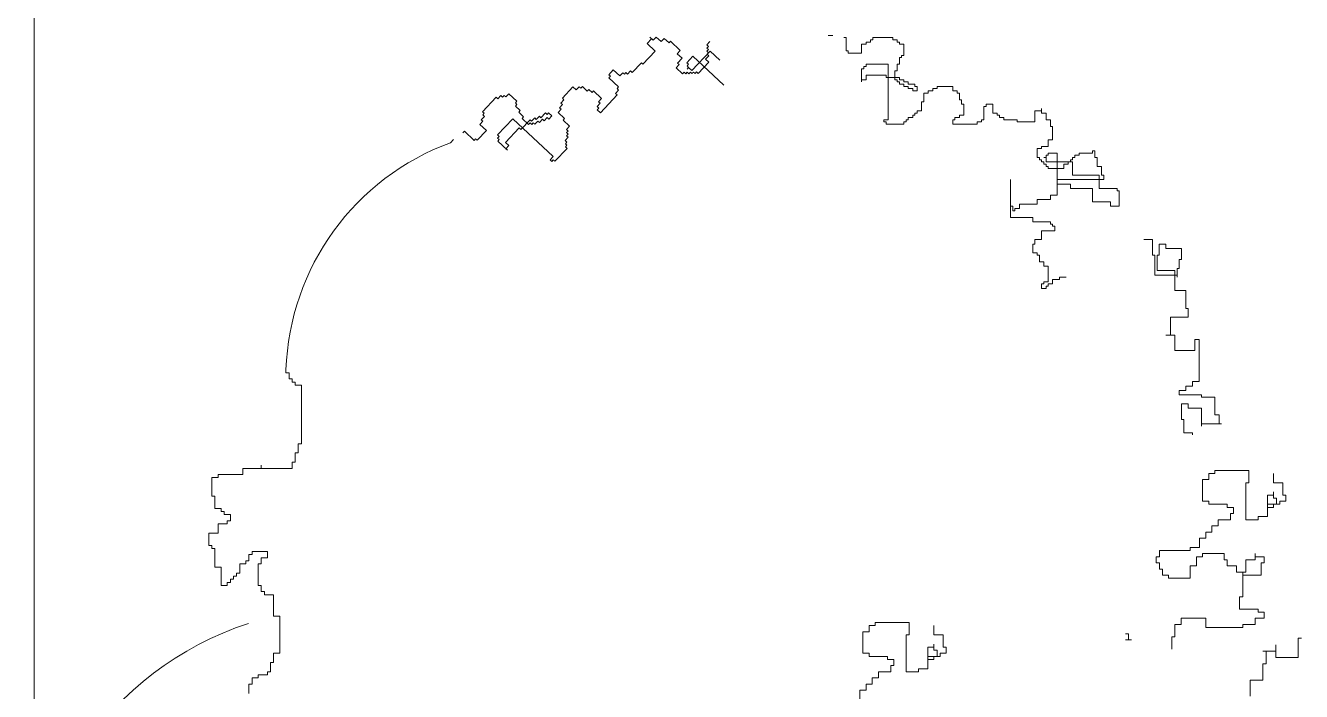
# Model space of a CAD drawing. Header units: millimetres. Extents: x -213 to 151, y -74 to 135.
# Drawn here: x 75.6189 to 75.9752, y -39.5637 to -39.3777 of the extents above; entities that cross this region are included whole.
import ezdxf

# ---------------------------------------------------------------- set-up
doc = ezdxf.new("R2010")
doc.units = ezdxf.units.MM
doc.header["$LTSCALE"] = 15
doc.layers.add('JJ2', color=3, linetype='Continuous')

# ---------------------------------------------------------------- blocks, each defined once
blk = doc.blocks.new('sf')
at = {"color": 84, "lineweight": 5}
for p, q in [((17824.47, 472003.24), (17826.9, 472005.83)), ((17826.9, 472005.83), (17826.04, 472006.64)), ((17826.04, 472006.64), (17827.76, 472005.02)), ((17827.76, 472005.02), (17829.38, 472006.74)), ((17829.38, 472006.74), (17831.97, 472004.32)), ((17831.97, 472004.32), (17833.59, 472006.04)), ((17833.59, 472006.04), (17836.18, 472003.61)), ((17836.18, 472003.61), (17836.99, 472004.48)), ((17836.99, 472004.48), (17842.17, 471999.62)), ((17856.31, 472002.59), (17857.93, 472004.32)), ((17921.06, 472007.66), (17923.43, 472007.66)), ((17929.35, 472006.47), (17930.54, 472006.47)), ((17930.54, 472006.47), (17930.54, 471999.37)), ((17941.19, 472002.92), (17941.19, 472004.11)), ((17941.19, 472004.11), (17943.56, 472004.11)), ((17943.56, 472004.11), (17943.56, 472005.29)), ((17943.56, 472005.29), (17944.74, 472005.29)), ((17944.74, 472005.29), (17944.74, 472006.47)), ((17944.74, 472006.47), (17955.4, 472006.47)), ((17955.4, 472006.47), (17955.4, 472005.29)), ((17955.4, 472005.29), (17957.77, 472005.29)), ((17957.77, 472005.29), (17957.77, 472004.11)), ((17957.77, 472004.11), (17958.95, 472004.11)), ((17958.95, 472004.11), (17958.95, 472002.92)), ((17822.3, 471992.28), (17828.78, 471999.19)), ((17828.78, 471999.19), (17824.47, 472003.24)), ((17842.17, 471999.62), (17840.55, 471997.89)), ((17840.55, 471997.89), (17843.13, 471995.46)), ((17858.09, 471999.3), (17848.36, 471988.93)), ((17855.71, 471995.03), (17857.33, 471996.76)), ((17857.17, 472001.78), (17856.31, 472002.59)), ((17856.36, 472000.92), (17857.17, 472001.78)), ((17857.22, 472000.11), (17856.36, 472000.92)), ((17856.41, 471999.24), (17857.22, 472000.11)), ((17857.28, 471998.43), (17856.41, 471999.24)), ((17856.47, 471997.57), (17857.28, 471998.43)), ((17857.33, 471996.76), (17856.47, 471997.57)), ((17863.26, 471994.44), (17858.09, 471999.3)), ((17930.54, 471999.37), (17931.72, 471999.37)), ((17931.72, 471999.37), (17931.72, 471998.19)), ((17931.72, 471998.19), (17938.82, 471998.19)), ((17938.82, 471998.19), (17938.82, 472002.92)), ((17938.82, 472002.92), (17941.19, 472002.92)), ((17958.95, 472002.92), (17961.32, 472002.92)), ((17961.32, 471997.01), (17960.14, 471997.01)), ((17960.14, 471997.01), (17960.14, 471995.82)), ((17961.32, 472002.92), (17961.32, 471997.01)), ((17816.58, 471987.91), (17821.44, 471993.09)), ((17821.44, 471993.09), (17822.3, 471992.28)), ((17841.57, 471992.07), (17839.95, 471990.34)), ((17839.95, 471990.34), (17843.4, 471987.1)), ((17843.13, 471995.46), (17840.7, 471992.87)), ((17840.7, 471992.87), (17841.57, 471992.07)), ((17845.72, 471993.04), (17848.96, 471996.49)), ((17846.59, 471992.23), (17845.72, 471993.04)), ((17845.77, 471991.36), (17846.59, 471992.23)), ((17846.64, 471990.55), (17845.77, 471991.36)), ((17846.64, 471990.55), (17845.83, 471989.69)), ((17845.83, 471989.69), (17846.64, 471990.55)), ((17848.36, 471988.93), (17846.64, 471990.55)), ((17848.96, 471996.49), (17865.36, 471981.11)), ((17851.76, 471987.37), (17857.43, 471993.41)), ((17857.43, 471993.41), (17855.71, 471995.03)), ((17938.82, 471982.81), (17938.82, 471989.91)), ((17938.82, 471989.91), (17940.01, 471989.91)), ((17940.01, 471989.91), (17940.01, 471991.09)), ((17940.01, 471991.09), (17941.19, 471991.09)), ((17941.19, 471991.09), (17941.19, 471992.28)), ((17941.19, 471992.28), (17953.03, 471992.28)), ((17953.03, 471992.28), (17953.03, 471962.7)), ((17958.95, 471992.28), (17957.77, 471992.28)), ((17957.77, 471992.28), (17957.77, 471988.73)), ((17960.14, 471995.82), (17958.95, 471995.82)), ((17958.95, 471995.82), (17958.95, 471992.28)), ((17804.06, 471986.67), (17806.49, 471989.26)), ((17804.92, 471985.86), (17804.06, 471986.67)), ((17804.11, 471984.99), (17804.92, 471985.86)), ((17809.29, 471980.14), (17804.11, 471984.99)), ((17806.49, 471989.26), (17809.94, 471986.02)), ((17809.94, 471986.02), (17811.56, 471987.75)), ((17811.56, 471987.75), (17812.42, 471986.94)), ((17812.42, 471986.94), (17813.23, 471987.8)), ((17813.23, 471987.8), (17814.09, 471986.99)), ((17814.09, 471986.99), (17815.71, 471988.72)), ((17815.71, 471988.72), (17816.58, 471987.91)), ((17843.4, 471987.1), (17844.21, 471987.96)), ((17844.21, 471987.96), (17845.07, 471987.15)), ((17845.07, 471987.15), (17845.88, 471988.02)), ((17845.88, 471988.02), (17846.74, 471987.21)), ((17846.74, 471987.21), (17847.55, 471988.07)), ((17847.55, 471988.07), (17848.42, 471987.26)), ((17848.42, 471987.26), (17849.23, 471988.13)), ((17849.23, 471988.13), (17850.09, 471987.32)), ((17850.09, 471987.32), (17850.9, 471988.18)), ((17850.9, 471988.18), (17851.76, 471987.37)), ((17941.19, 471983.99), (17938.82, 471983.99)), ((17951.85, 471986.36), (17941.19, 471986.36)), ((17941.19, 471986.36), (17941.19, 471983.99)), ((17951.85, 471985.18), (17951.85, 471986.36)), ((17958.95, 471985.18), (17951.85, 471985.18)), ((17957.77, 471988.73), (17956.59, 471988.73)), ((17956.59, 471988.73), (17956.59, 471983.99)), ((17956.59, 471983.99), (17957.77, 471983.99)), ((17957.77, 471983.99), (17957.77, 471982.81)), ((17958.95, 471983.99), (17958.95, 471985.18)), ((17961.32, 471983.99), (17958.95, 471983.99)), ((17961.32, 471982.81), (17961.32, 471983.99)), ((17749.16, 471974.85), (17750.78, 471976.58)), ((17750.78, 471976.58), (17755.1, 471972.53)), ((17779.33, 471974.15), (17785, 471980.19)), ((17785, 471980.19), (17786.73, 471978.57)), ((17786.73, 471978.57), (17788.35, 471980.3)), ((17788.35, 471980.3), (17789.21, 471979.49)), ((17789.21, 471979.49), (17790.02, 471980.35)), ((17790.02, 471980.35), (17792.61, 471977.92)), ((17792.61, 471977.92), (17793.42, 471978.79)), ((17793.42, 471978.79), (17795.14, 471977.17)), ((17795.14, 471977.17), (17795.95, 471978.03)), ((17795.95, 471978.03), (17800.27, 471973.99)), ((17807.72, 471976.74), (17809.34, 471978.46)), ((17808.58, 471975.93), (17807.72, 471976.74)), ((17808.47, 471979.27), (17809.29, 471980.14)), ((17809.34, 471978.46), (17808.47, 471979.27)), ((17957.77, 471982.81), (17958.95, 471982.81)), ((17958.95, 471982.81), (17958.95, 471981.63)), ((17958.95, 471981.63), (17961.32, 471981.63)), ((17963.69, 471982.81), (17961.32, 471982.81)), ((17961.32, 471981.63), (17961.32, 471980.44)), ((17961.32, 471980.44), (17963.69, 471980.44)), ((17963.69, 471981.63), (17963.69, 471982.81)), ((17967.24, 471981.63), (17963.69, 471981.63)), ((17963.69, 471980.44), (17963.69, 471979.26)), ((17963.69, 471979.26), (17966.06, 471979.26)), ((17966.06, 471979.26), (17966.06, 471978.08)), ((17966.06, 471978.08), (17968.43, 471978.08)), ((17967.24, 471980.44), (17967.24, 471981.63)), ((17968.43, 471980.44), (17967.24, 471980.44)), ((17968.43, 471978.08), (17968.43, 471980.44)), ((17971.98, 471972.16), (17971.98, 471976.9)), ((17971.98, 471976.9), (17974.35, 471976.9)), ((17974.35, 471976.9), (17974.35, 471978.08)), ((17974.35, 471978.08), (17976.71, 471978.08)), ((17976.71, 471978.08), (17976.71, 471979.26)), ((17976.71, 471979.26), (17979.08, 471979.26)), ((17979.08, 471980.44), (17987.37, 471980.44)), ((17979.08, 471979.26), (17979.08, 471980.44)), ((17987.37, 471980.44), (17987.37, 471978.08)), ((17987.37, 471978.08), (17989.74, 471978.08)), ((17989.74, 471978.08), (17989.74, 471976.9)), ((17989.74, 471976.9), (17990.92, 471976.9)), ((17990.92, 471976.9), (17990.92, 471973.35)), ((17736.85, 471966.92), (17744.14, 471974.69)), ((17744.14, 471974.69), (17745.01, 471973.88)), ((17745.01, 471973.88), (17746.63, 471975.6)), ((17746.63, 471975.6), (17747.49, 471974.79)), ((17747.49, 471974.79), (17748.3, 471975.66)), ((17748.3, 471975.66), (17749.16, 471974.85)), ((17755.1, 471972.53), (17754.29, 471971.66)), ((17754.29, 471971.66), (17755.15, 471970.85)), ((17755.15, 471970.85), (17754.34, 471969.99)), ((17754.34, 471969.99), (17756.93, 471967.56)), ((17777.81, 471969.07), (17779.43, 471970.8)), ((17778.57, 471971.61), (17780.19, 471973.34)), ((17779.43, 471970.8), (17778.57, 471971.61)), ((17780.19, 471973.34), (17779.33, 471974.15)), ((17799.51, 471971.45), (17797.89, 471969.72)), ((17797.89, 471969.72), (17798.75, 471968.91)), ((17800.27, 471973.99), (17798.65, 471972.26)), ((17798.65, 471972.26), (17799.51, 471971.45)), ((17799.67, 471966.43), (17808.58, 471975.93)), ((17970.79, 471967.43), (17970.79, 471972.16)), ((17970.79, 471972.16), (17971.98, 471972.16)), ((17990.92, 471973.35), (17992.11, 471973.35)), ((17992.11, 471973.35), (17992.11, 471970.98)), ((17992.11, 471970.98), (17993.29, 471970.98)), ((17993.29, 471970.98), (17993.29, 471965.06)), ((18003.95, 471962.7), (18003.95, 471969.8)), ((18003.95, 471969.8), (18005.13, 471969.8)), ((18005.13, 471969.8), (18005.13, 471970.98)), ((18005.13, 471970.98), (18008.68, 471970.98)), ((18008.68, 471970.98), (18008.68, 471966.25)), ((17736.15, 471962.71), (17737.77, 471964.43)), ((17737.01, 471961.9), (17736.15, 471962.71)), ((17737.72, 471966.11), (17736.85, 471966.92)), ((17736.9, 471965.24), (17737.72, 471966.11)), ((17737.77, 471964.43), (17736.9, 471965.24)), ((17744.78, 471954.61), (17752.88, 471963.25)), ((17752.88, 471963.25), (17774.45, 471943.01)), ((17756.93, 471967.56), (17756.12, 471966.7)), ((17756.12, 471966.7), (17758.71, 471964.27)), ((17762.1, 471962.71), (17757.24, 471957.52)), ((17758.71, 471964.27), (17757.9, 471963.41)), ((17757.9, 471963.41), (17761.35, 471960.17)), ((17762.97, 471961.9), (17762.1, 471962.71)), ((17764.59, 471963.62), (17762.97, 471961.9)), ((17765.45, 471962.81), (17764.59, 471963.62)), ((17767.07, 471964.54), (17765.45, 471962.81)), ((17767.93, 471963.73), (17767.07, 471964.54)), ((17767.18, 471961.19), (17768.8, 471962.92)), ((17770.36, 471966.32), (17767.93, 471963.73)), ((17768.8, 471962.92), (17769.66, 471962.11)), ((17769.66, 471962.11), (17771.28, 471963.84)), ((17771.23, 471965.51), (17770.36, 471966.32)), ((17772.04, 471966.38), (17771.23, 471965.51)), ((17771.28, 471963.84), (17772.14, 471963.03)), ((17773.76, 471964.76), (17772.04, 471966.38)), ((17772.14, 471963.03), (17773.76, 471964.76)), ((17777.06, 471966.54), (17778.68, 471968.26)), ((17780.51, 471963.3), (17777.06, 471966.54)), ((17778.68, 471968.26), (17777.81, 471969.07)), ((17779.7, 471962.44), (17780.51, 471963.3)), ((17798.75, 471968.91), (17797.94, 471968.05)), ((17797.94, 471968.05), (17799.67, 471966.43)), ((17953.03, 471962.7), (17950.66, 471962.7)), ((17950.66, 471962.7), (17950.66, 471961.51)), ((17962.51, 471961.51), (17962.51, 471962.7)), ((17962.51, 471962.7), (17963.69, 471962.7)), ((17963.69, 471962.7), (17963.69, 471963.88)), ((17963.69, 471963.88), (17966.06, 471963.88)), ((17966.06, 471963.88), (17966.06, 471965.06)), ((17966.06, 471965.06), (17967.24, 471965.06)), ((17967.24, 471965.06), (17967.24, 471966.25)), ((17967.24, 471966.25), (17968.43, 471966.25)), ((17968.43, 471966.25), (17968.43, 471967.43)), ((17968.43, 471967.43), (17970.79, 471967.43)), ((17987.37, 471962.7), (17987.37, 471960.33)), ((17988.56, 471962.7), (17987.37, 471962.7)), ((17990.92, 471963.88), (17988.56, 471963.88)), ((17988.56, 471963.88), (17988.56, 471962.7)), ((17993.29, 471965.06), (17990.92, 471965.06)), ((17990.92, 471965.06), (17990.92, 471963.88)), ((18002.76, 471961.51), (18002.76, 471962.7)), ((18002.76, 471962.7), (18003.95, 471962.7)), ((18008.68, 471966.25), (18011.05, 471966.25)), ((18011.05, 471966.25), (18011.05, 471965.06)), ((18011.05, 471965.06), (18012.24, 471965.06)), ((18012.24, 471965.06), (18012.24, 471963.88)), ((18012.24, 471963.88), (18014.6, 471963.88)), ((18014.6, 471963.88), (18014.6, 471962.7)), ((18014.6, 471962.7), (18021.71, 471962.7)), ((18021.71, 471962.7), (18021.71, 471961.51)), ((18031.18, 471961.51), (18031.18, 471967.43)), ((18031.18, 471967.43), (18034.73, 471967.43)), ((18034.73, 471967.43), (18034.73, 471968.61)), ((18034.73, 471968.61), (18034.73, 471966.25)), ((18034.73, 471966.25), (18037.1, 471966.25)), ((18037.1, 471966.25), (18037.1, 471962.7)), ((18037.1, 471962.7), (18039.47, 471962.7)), ((18039.47, 471962.7), (18039.47, 471959.15)), ((17726.32, 471955.69), (17727.13, 471956.55)), ((17727.13, 471956.55), (17732.31, 471951.7)), ((17733.98, 471951.75), (17738.84, 471956.93)), ((17735.39, 471960.17), (17737.01, 471961.9)), ((17738.84, 471956.93), (17735.39, 471960.17)), ((17756.38, 471958.33), (17749.09, 471950.56)), ((17757.24, 471957.52), (17756.38, 471958.33)), ((17761.35, 471960.17), (17762.16, 471961.03)), ((17762.16, 471961.03), (17763.02, 471960.22)), ((17763.02, 471960.22), (17763.83, 471961.09)), ((17763.83, 471961.09), (17764.69, 471960.28)), ((17764.69, 471960.28), (17766.31, 471962)), ((17766.31, 471962), (17767.18, 471961.19)), ((17783.15, 471959.2), (17779.7, 471962.44)), ((17781.53, 471957.47), (17783.15, 471959.2)), ((17782.39, 471956.66), (17781.53, 471957.47)), ((17781.58, 471955.8), (17782.39, 471956.66)), ((17950.66, 471961.51), (17951.85, 471961.51)), ((17951.85, 471961.51), (17951.85, 471960.33)), ((17951.85, 471960.33), (17961.32, 471960.33)), ((17961.32, 471960.33), (17961.32, 471961.51)), ((17961.32, 471961.51), (17962.51, 471961.51)), ((17987.37, 471960.33), (18000.4, 471960.33)), ((18000.4, 471960.33), (18000.4, 471961.51)), ((18000.4, 471961.51), (18002.76, 471961.51)), ((18021.71, 471961.51), (18031.18, 471961.51)), ((18039.47, 471959.15), (18040.65, 471959.15)), ((18040.65, 471959.15), (18040.65, 471952.05)), ((17719.79, 471950.45), (17721.41, 471952.18)), ((17732.31, 471951.7), (17733.12, 471952.56)), ((17733.12, 471952.56), (17733.98, 471951.75)), ((17745.64, 471953.8), (17744.78, 471954.61)), ((17744.83, 471952.94), (17745.64, 471953.8)), ((17745.69, 471952.13), (17744.83, 471952.94)), ((17744.88, 471951.26), (17745.69, 471952.13)), ((17750.06, 471946.41), (17744.88, 471951.26)), ((17749.09, 471950.56), (17750.81, 471948.94)), ((17780.88, 471951.59), (17782.5, 471953.32)), ((17781.74, 471950.78), (17780.88, 471951.59)), ((17780.93, 471949.92), (17781.74, 471950.78)), ((17781.79, 471949.11), (17780.93, 471949.92)), ((17780.98, 471948.24), (17781.79, 471949.11)), ((17782.44, 471954.99), (17781.58, 471955.8)), ((17781.63, 471954.12), (17782.44, 471954.99)), ((17782.5, 471953.32), (17781.63, 471954.12)), ((18040.65, 471952.05), (18038.29, 471952.05)), ((18038.29, 471952.05), (18038.29, 471948.5)), ((17750.81, 471948.94), (17749.19, 471947.22)), ((17749.19, 471947.22), (17750.06, 471946.41)), ((17774.45, 471943.01), (17772.83, 471941.28)), ((17775.36, 471940.52), (17781.84, 471947.43)), ((17781.84, 471947.43), (17780.98, 471948.24)), ((18034.73, 471947.32), (18032.37, 471947.32)), ((18032.37, 471947.32), (18032.37, 471942.59)), ((18032.37, 471942.59), (18033.55, 471942.59)), ((18033.55, 471942.59), (18033.55, 471941.4)), ((18038.29, 471948.5), (18034.73, 471948.5)), ((18034.73, 471948.5), (18034.73, 471947.32)), ((18037.1, 471942.59), (18035.92, 471942.59)), ((18035.92, 471942.59), (18037.1, 471942.59)), ((18037.1, 471942.59), (18037.1, 471943.77)), ((18037.1, 471943.77), (18038.29, 471943.77)), ((18037.1, 471940.22), (18037.1, 471942.59)), ((18038.29, 471943.77), (18038.29, 471944.95)), ((18038.29, 471944.95), (18043.02, 471944.95)), ((18043.02, 471944.95), (18043.02, 471922.47)), ((18051.31, 471941.4), (18051.31, 471942.59)), ((18051.31, 471942.59), (18052.5, 471942.59)), ((18052.5, 471942.59), (18052.5, 471943.77)), ((18052.5, 471943.77), (18054.86, 471943.77)), ((18054.86, 471943.77), (18054.86, 471944.95)), ((18054.86, 471944.95), (18061.97, 471944.95)), ((18061.97, 471944.95), (18061.97, 471946.13)), ((18061.97, 471946.13), (18063.15, 471946.13)), ((18063.15, 471946.13), (18063.15, 471942.59)), ((18063.15, 471942.59), (18064.34, 471942.59)), ((18064.34, 471942.59), (18064.34, 471937.85)), ((17772.83, 471941.28), (17773.69, 471940.47)), ((17773.69, 471940.47), (17774.5, 471941.33)), ((17774.5, 471941.33), (17775.36, 471940.52)), ((18033.55, 471941.4), (18034.73, 471941.4)), ((18034.73, 471941.4), (18034.73, 471940.22)), ((18034.73, 471940.22), (18035.92, 471940.22)), ((18035.92, 471940.22), (18035.92, 471939.04)), ((18035.92, 471939.04), (18037.1, 471939.04)), ((18051.31, 471940.22), (18037.1, 471940.22)), ((18037.1, 471939.04), (18037.1, 471937.85)), ((18037.1, 471937.85), (18038.29, 471937.85)), ((18038.29, 471937.85), (18038.29, 471936.67)), ((18038.29, 471936.67), (18046.58, 471936.67)), ((18046.58, 471936.67), (18046.58, 471939.04)), ((18046.58, 471939.04), (18048.94, 471939.04)), ((18048.94, 471939.04), (18048.94, 471940.22)), ((18048.94, 471940.22), (18050.13, 471940.22)), ((18050.13, 471940.22), (18050.13, 471941.4)), ((18050.13, 471941.4), (18051.31, 471941.4)), ((18051.31, 471933.12), (18051.31, 471940.22)), ((18064.34, 471937.85), (18066.7, 471937.85)), ((18066.7, 471937.85), (18066.7, 471933.12)), ((18018.16, 471916.56), (18018.16, 471930.75)), ((18018.16, 471930.75), (18018.16, 471910.64)), ((18067.89, 471930.75), (18043.02, 471930.75)), ((18043.02, 471930.75), (18043.02, 471928.39)), ((18065.52, 471933.12), (18051.31, 471933.12)), ((18065.52, 471926.02), (18065.52, 471933.12)), ((18066.7, 471933.12), (18067.89, 471933.12)), ((18067.89, 471933.12), (18067.89, 471930.75)), ((18043.02, 471922.47), (18039.47, 471922.47)), ((18039.47, 471922.47), (18039.47, 471920.11)), ((18043.02, 471928.39), (18050.13, 471928.39)), ((18050.13, 471928.39), (18050.13, 471926.02)), ((18050.13, 471926.02), (18061.97, 471926.02)), ((18061.97, 471926.02), (18061.97, 471918.92)), ((18074.99, 471926.02), (18065.52, 471926.02)), ((18074.99, 471924.84), (18074.99, 471926.02)), ((18076.18, 471924.84), (18074.99, 471924.84)), ((18076.18, 471916.56), (18076.18, 471924.84)), ((18019.34, 471916.56), (18018.16, 471916.56)), ((18019.34, 471914.19), (18019.34, 471916.56)), ((18022.89, 471915.37), (18020.53, 471915.37)), ((18020.53, 471915.37), (18020.53, 471914.19)), ((18032.37, 471917.74), (18022.89, 471917.74)), ((18022.89, 471917.74), (18022.89, 471915.37)), ((18039.47, 471920.11), (18032.37, 471920.11)), ((18032.37, 471920.11), (18032.37, 471917.74)), ((18061.97, 471918.92), (18071.44, 471918.92)), ((18071.44, 471918.92), (18071.44, 471916.56)), ((18071.44, 471916.56), (18076.18, 471916.56)), ((18018.16, 471910.64), (18030, 471910.64)), ((18020.53, 471914.19), (18019.34, 471914.19)), ((18030, 471910.64), (18030, 471908.28)), ((18030, 471908.28), (18039.47, 471908.28)), ((18039.47, 471908.28), (18039.47, 471907.09)), ((18041.84, 471903.54), (18034.73, 471903.54)), ((18034.73, 471903.54), (18034.73, 471898.81)), ((18039.47, 471907.09), (18040.65, 471907.09)), ((18040.65, 471907.09), (18040.65, 471905.91)), ((18040.65, 471905.91), (18041.84, 471905.91)), ((18041.84, 471905.91), (18041.84, 471903.54)), ((18031.18, 471896.44), (18030, 471896.44)), ((18030, 471896.44), (18030, 471891.71)), ((18034.73, 471898.81), (18031.18, 471898.81)), ((18031.18, 471898.81), (18031.18, 471896.44)), ((18089.2, 471898.81), (18093.94, 471898.81)), ((18093.94, 471898.81), (18093.94, 471890.53)), ((18097.49, 471896.44), (18097.49, 471890.53)), ((18101.04, 471896.44), (18097.49, 471896.44)), ((18101.04, 471894.08), (18101.04, 471896.44)), ((18030, 471891.71), (18032.37, 471891.71)), ((18032.37, 471891.71), (18032.37, 471890.53)), ((18032.37, 471890.53), (18033.55, 471890.53)), ((18033.55, 471890.53), (18033.55, 471886.98)), ((18093.94, 471890.53), (18095.12, 471890.53)), ((18095.12, 471890.53), (18095.12, 471879.88)), ((18097.49, 471890.53), (18096.31, 471890.53)), ((18096.31, 471890.53), (18096.31, 471882.25)), ((18109.33, 471894.08), (18101.04, 471894.08)), ((18108.15, 471883.43), (18108.15, 471888.16)), ((18108.15, 471888.16), (18109.33, 471888.16)), ((18109.33, 471888.16), (18109.33, 471894.08)), ((18033.55, 471886.98), (18035.92, 471886.98)), ((18035.92, 471886.98), (18035.92, 471884.61)), ((18035.92, 471884.61), (18038.29, 471884.61)), ((18038.29, 471884.61), (18038.29, 471876.33)), ((18096.31, 471882.25), (18105.78, 471882.25)), ((18105.78, 471882.25), (18105.78, 471871.6)), ((18106.96, 471878.7), (18106.96, 471883.43)), ((18106.96, 471883.43), (18108.15, 471883.43)), ((18035.92, 471875.15), (18034.73, 471875.15)), ((18034.73, 471875.15), (18034.73, 471872.78)), ((18038.29, 471876.33), (18035.92, 471876.33)), ((18035.92, 471876.33), (18035.92, 471875.15)), ((18038.29, 471873.97), (18038.29, 471875.15)), ((18038.29, 471875.15), (18040.65, 471875.15)), ((18040.65, 471875.15), (18040.65, 471877.51)), ((18040.65, 471877.51), (18044.21, 471877.51)), ((18044.21, 471877.51), (18044.21, 471878.7)), ((18044.21, 471878.7), (18047.76, 471878.7)), ((18095.12, 471879.88), (18106.96, 471879.88)), ((18106.96, 471879.88), (18106.96, 471878.7)), ((18034.73, 471872.78), (18037.1, 471872.78)), ((18037.1, 471872.78), (18037.1, 471873.97)), ((18037.1, 471873.97), (18038.29, 471873.97)), ((18105.78, 471871.6), (18111.7, 471871.6)), ((18111.7, 471871.6), (18111.7, 471862.13)), ((18111.7, 471862.13), (18112.88, 471862.13)), ((18112.88, 471862.13), (18112.88, 471857.4)), ((18112.88, 471857.4), (18103.41, 471857.4)), ((18103.41, 471857.4), (18103.41, 471847.94)), ((18103.41, 471847.94), (18101.04, 471847.94)), ((18101.04, 471847.94), (18105.78, 471847.94)), ((18105.78, 471847.94), (18105.78, 471839.65)), ((18116.44, 471839.65), (18116.44, 471845.57)), ((18116.44, 471845.57), (18118.8, 471845.57)), ((18118.8, 471845.57), (18118.8, 471823.09)), ((18105.78, 471839.65), (18116.44, 471839.65)), ((17632.03, 471827.81), (17632.03, 471829.45)), ((17633.67, 471827.81), (17632.03, 471827.81)), ((17633.67, 471824.52), (17633.67, 471827.81)), ((17635.32, 471824.52), (17633.67, 471824.52)), ((17635.32, 471822.88), (17635.32, 471824.52)), ((17636.96, 471822.88), (17635.32, 471822.88)), ((17636.96, 471821.24), (17636.96, 471822.88)), ((17640.25, 471821.24), (17636.96, 471821.24)), ((17640.25, 471790.02), (17640.25, 471821.24)), ((18111.7, 471820.73), (18111.7, 471818.36)), ((18115.25, 471820.73), (18111.7, 471820.73)), ((18118.8, 471823.09), (18115.25, 471823.09)), ((18115.25, 471823.09), (18115.25, 471820.73)), ((18111.7, 471818.36), (18108.15, 471818.36)), ((18108.15, 471818.36), (18108.15, 471815.99)), ((18108.15, 471815.99), (18119.99, 471815.99)), ((18119.99, 471815.99), (18119.99, 471814.81)), ((18119.99, 471814.81), (18127.09, 471814.81)), ((18127.09, 471814.81), (18127.09, 471805.34)), ((18109.33, 471811.26), (18109.33, 471802.98)), ((18112.88, 471811.26), (18109.33, 471811.26)), ((18112.88, 471808.89), (18112.88, 471811.26)), ((18119.99, 471808.89), (18112.88, 471808.89)), ((18119.99, 471799.43), (18119.99, 471808.89)), ((18109.33, 471802.98), (18110.52, 471802.98)), ((18110.52, 471802.98), (18110.52, 471795.88)), ((18119.99, 471800.61), (18119.99, 471799.43)), ((18130.64, 471800.61), (18119.99, 471800.61)), ((18127.09, 471805.34), (18129.46, 471805.34)), ((18129.46, 471805.34), (18129.46, 471800.61)), ((18129.46, 471800.61), (18130.64, 471800.61)), ((18110.52, 471795.88), (18115.25, 471795.88)), ((18115.25, 471795.88), (18115.25, 471794.7)), ((17638.61, 471785.09), (17638.61, 471790.02)), ((17638.61, 471790.02), (17640.25, 471790.02)), ((17635.32, 471776.87), (17635.32, 471780.16)), ((17635.32, 471780.16), (17636.96, 471780.16)), ((17636.96, 471780.16), (17636.96, 471785.09)), ((17636.96, 471785.09), (17638.61, 471785.09)), ((17595.85, 471773.59), (17609.01, 471773.59)), ((17595.85, 471771.94), (17595.85, 471773.59)), ((17609.01, 471773.59), (17609.01, 471776.87)), ((17609.01, 471776.87), (17618.87, 471776.87)), ((17618.87, 471776.87), (17618.87, 471778.52)), ((17618.87, 471778.52), (17618.87, 471776.87)), ((17618.87, 471776.87), (17635.32, 471776.87)), ((18123.85, 471774.16), (18123.85, 471770.87)), ((18127.14, 471774.16), (18123.85, 471774.16)), ((18127.14, 471775.8), (18127.14, 471774.16)), ((18145.23, 471775.8), (18127.14, 471775.8)), ((18145.23, 471769.23), (18145.23, 471775.8)), ((18158.39, 471774.16), (18158.39, 471769.23)), ((17592.56, 471762.09), (17592.56, 471771.94)), ((17592.56, 471771.94), (17595.85, 471771.94)), ((18120.56, 471770.87), (18120.56, 471759.37)), ((18123.85, 471770.87), (18120.56, 471770.87)), ((18143.59, 471749.51), (18143.59, 471769.23)), ((18143.59, 471769.23), (18145.23, 471769.23)), ((18158.39, 471769.23), (18163.32, 471769.23)), ((18163.32, 471769.23), (18163.32, 471762.65)), ((17594.21, 471762.09), (17592.56, 471762.09)), ((17594.21, 471755.51), (17594.21, 471762.09)), ((18120.56, 471759.37), (18123.85, 471759.37)), ((18123.85, 471759.37), (18123.85, 471757.72)), ((18155.1, 471762.65), (18158.39, 471762.65)), ((18155.1, 471756.08), (18155.1, 471762.65)), ((18158.39, 471764.3), (18158.39, 471761.01)), ((18158.39, 471762.65), (18158.39, 471764.3)), ((18158.39, 471761.01), (18160.03, 471761.01)), ((18160.03, 471761.01), (18160.03, 471757.72)), ((18161.67, 471759.37), (18161.67, 471757.72)), ((18164.96, 471759.37), (18161.67, 471759.37)), ((18163.32, 471762.65), (18164.96, 471762.65)), ((18164.96, 471762.65), (18164.96, 471759.37)), ((17597.5, 471755.51), (17594.21, 471755.51)), ((17597.5, 471753.87), (17597.5, 471755.51)), ((17599.14, 471753.87), (17597.5, 471753.87)), ((17599.14, 471752.23), (17599.14, 471753.87)), ((17602.43, 471752.23), (17599.14, 471752.23)), ((17602.43, 471748.94), (17602.43, 471752.23)), ((18123.85, 471757.72), (18133.72, 471757.72)), ((18133.72, 471757.72), (18133.72, 471756.08)), ((18133.72, 471756.08), (18137.01, 471756.08)), ((18135.36, 471752.79), (18135.36, 471749.51)), ((18137.01, 471752.79), (18135.36, 471752.79)), ((18137.01, 471756.08), (18137.01, 471752.79)), ((18155.1, 471757.72), (18155.1, 471751.15)), ((18160.03, 471757.72), (18155.1, 471757.72)), ((18158.39, 471756.08), (18155.1, 471756.08)), ((18158.39, 471757.72), (18158.39, 471756.08)), ((18161.67, 471757.72), (18158.39, 471757.72)), ((17595.85, 471747.3), (17600.78, 471747.3)), ((17595.85, 471742.37), (17595.85, 471747.3)), ((17600.78, 471747.3), (17600.78, 471748.94)), ((17600.78, 471748.94), (17602.43, 471748.94)), ((18125.5, 471746.22), (18125.5, 471742.94)), ((18128.79, 471746.22), (18125.5, 471746.22)), ((18128.79, 471749.51), (18128.79, 471746.22)), ((18135.36, 471749.51), (18128.79, 471749.51)), ((18150.16, 471749.51), (18143.59, 471749.51)), ((18150.16, 471751.15), (18150.16, 471749.51)), ((18155.1, 471751.15), (18150.16, 471751.15)), ((17590.92, 471735.8), (17590.92, 471742.37)), ((17590.92, 471742.37), (17595.85, 471742.37)), ((18118.92, 471739.65), (18118.92, 471734.72)), ((18122.21, 471739.65), (18118.92, 471739.65)), ((18122.21, 471742.94), (18122.21, 471739.65)), ((18125.5, 471742.94), (18122.21, 471742.94)), ((17592.56, 471735.8), (17590.92, 471735.8)), ((17592.56, 471734.15), (17592.56, 471735.8)), ((17594.21, 471734.15), (17592.56, 471734.15)), ((17594.21, 471724.29), (17594.21, 471734.15)), ((17622.16, 471732.51), (17613.94, 471732.51)), ((17613.94, 471732.51), (17613.94, 471730.87)), ((17622.16, 471729.22), (17622.16, 471732.51)), ((18097.54, 471733.08), (18097.54, 471729.79)), ((18113.99, 471733.08), (18097.54, 471733.08)), ((18113.99, 471734.72), (18113.99, 471733.08)), ((18118.92, 471734.72), (18113.99, 471734.72)), ((18120.56, 471731.43), (18132.07, 471731.43)), ((18120.56, 471729.79), (18120.56, 471731.43)), ((18132.07, 471731.43), (18132.07, 471728.15)), ((18148.52, 471731.43), (18148.52, 471728.15)), ((18148.52, 471729.79), (18148.52, 471731.43)), ((17610.65, 471725.94), (17607.36, 471725.94)), ((17607.36, 471725.94), (17607.36, 471721.01)), ((17612.3, 471727.58), (17610.65, 471727.58)), ((17610.65, 471727.58), (17610.65, 471725.94)), ((17613.94, 471730.87), (17612.3, 471730.87)), ((17612.3, 471730.87), (17612.3, 471727.58)), ((17617.23, 471714.44), (17617.23, 471725.94)), ((17617.23, 471725.94), (17618.87, 471725.94)), ((17618.87, 471725.94), (17618.87, 471729.22)), ((17618.87, 471729.22), (17622.16, 471729.22)), ((18095.9, 471729.79), (18095.9, 471726.5)), ((18097.54, 471729.79), (18095.9, 471729.79)), ((18095.9, 471726.5), (18097.54, 471726.5)), ((18097.54, 471726.5), (18097.54, 471723.22)), ((18113.99, 471724.86), (18117.27, 471724.86)), ((18113.99, 471718.29), (18113.99, 471724.86)), ((18117.27, 471729.79), (18120.56, 471729.79)), ((18117.27, 471724.86), (18117.27, 471729.79)), ((18132.07, 471728.15), (18133.72, 471728.15)), ((18133.72, 471728.15), (18133.72, 471724.86)), ((18133.72, 471724.86), (18138.65, 471724.86)), ((18138.65, 471724.86), (18138.65, 471721.58)), ((18143.59, 471728.15), (18143.59, 471721.58)), ((18148.52, 471728.15), (18143.59, 471728.15)), ((18153.45, 471729.79), (18148.52, 471729.79)), ((18151.81, 471726.5), (18153.45, 471726.5)), ((18151.81, 471719.93), (18151.81, 471726.5)), ((18153.45, 471726.5), (18153.45, 471729.79)), ((17597.5, 471724.29), (17594.21, 471724.29)), ((17597.5, 471714.44), (17597.5, 471724.29)), ((17605.72, 471719.36), (17604.07, 471719.36)), ((17604.07, 471719.36), (17604.07, 471717.72)), ((17607.36, 471721.01), (17605.72, 471721.01)), ((17605.72, 471721.01), (17605.72, 471719.36)), ((18097.54, 471723.22), (18099.19, 471723.22)), ((18099.19, 471723.22), (18099.19, 471719.93)), ((18099.19, 471719.93), (18102.47, 471719.93)), ((18102.47, 471719.93), (18102.47, 471718.29)), ((18102.47, 471718.29), (18113.99, 471718.29)), ((18138.65, 471721.58), (18141.94, 471721.58)), ((18141.94, 471721.58), (18141.94, 471708.43)), ((18143.59, 471721.58), (18141.94, 471721.58)), ((18141.94, 471721.58), (18141.94, 471719.93)), ((18141.94, 471719.93), (18151.81, 471719.93)), ((17600.78, 471714.44), (17597.5, 471714.44)), ((17602.43, 471716.08), (17600.78, 471716.08)), ((17600.78, 471716.08), (17600.78, 471714.44)), ((17604.07, 471717.72), (17602.43, 471717.72)), ((17602.43, 471717.72), (17602.43, 471716.08)), ((17618.87, 471714.44), (17617.23, 471714.44)), ((17618.87, 471711.15), (17618.87, 471714.44)), ((17620.52, 471711.15), (17618.87, 471711.15)), ((17620.52, 471709.51), (17620.52, 471711.15)), ((17625.45, 471709.51), (17620.52, 471709.51)), ((17625.45, 471698), (17625.45, 471709.51)), ((18140.3, 471708.43), (18140.3, 471701.86)), ((18141.94, 471708.43), (18140.3, 471708.43)), ((17628.74, 471698), (17625.45, 471698)), ((17628.74, 471678.29), (17628.74, 471698)), ((18140.3, 471701.86), (18150.16, 471701.86)), ((18150.16, 471701.86), (18150.16, 471700.22)), ((18150.16, 471700.22), (18153.45, 471700.22)), ((18153.45, 471700.22), (18153.45, 471696.93)), ((17946.12, 471693.07), (17942.83, 471693.07)), ((17942.83, 471693.07), (17942.83, 471689.79)), ((17964.21, 471694.72), (17946.12, 471694.72)), ((17946.12, 471694.72), (17946.12, 471693.07)), ((17964.21, 471688.15), (17964.21, 471694.72)), ((17977.37, 471693.07), (17977.37, 471688.15)), ((18109.05, 471693.64), (18105.76, 471693.64)), ((18105.76, 471693.64), (18105.76, 471687.07)), ((18109.05, 471696.93), (18109.05, 471693.64)), ((18122.21, 471696.93), (18109.05, 471696.93)), ((18122.21, 471692), (18122.21, 471696.93)), ((18141.94, 471692), (18122.21, 471692)), ((18141.94, 471693.64), (18141.94, 471692)), ((18148.52, 471693.64), (18141.94, 471693.64)), ((18148.52, 471696.93), (18148.52, 471693.64)), ((18153.45, 471696.93), (18148.52, 471696.93)), ((17942.83, 471689.79), (17939.54, 471689.79)), ((17939.54, 471689.79), (17939.54, 471678.29)), ((17962.57, 471688.15), (17964.21, 471688.15)), ((17962.57, 471668.43), (17962.57, 471688.15)), ((17977.37, 471688.15), (17982.3, 471688.15)), ((17982.3, 471688.15), (17982.3, 471681.57)), ((18079.45, 471688.71), (18081.1, 471688.71)), ((18082.74, 471685.43), (18079.45, 471685.43)), ((18081.1, 471688.71), (18081.1, 471685.43)), ((18081.1, 471685.43), (18082.74, 471685.43)), ((18104.12, 471687.07), (18104.12, 471680.5)), ((18105.76, 471687.07), (18104.12, 471687.07)), ((18171.55, 471676.03), (18171.55, 471686.29)), ((18171.55, 471686.29), (18173.26, 471686.29)), ((17625.45, 471678.29), (17628.74, 471678.29)), ((17625.45, 471673.36), (17625.45, 471678.29)), ((17939.54, 471678.29), (17942.83, 471678.29)), ((17942.83, 471678.29), (17942.83, 471676.64)), ((17974.08, 471675), (17974.08, 471681.57)), ((17974.08, 471681.57), (17977.37, 471681.57)), ((17977.37, 471681.57), (17977.37, 471683.22)), ((17977.37, 471683.22), (17977.37, 471679.93)), ((17977.37, 471679.93), (17979.01, 471679.93)), ((17979.01, 471679.93), (17979.01, 471676.64)), ((17983.94, 471678.29), (17980.66, 471678.29)), ((17980.66, 471678.29), (17980.66, 471676.64)), ((17982.3, 471681.57), (17983.94, 471681.57)), ((17983.94, 471681.57), (17983.94, 471678.29)), ((18154.43, 471679.45), (18152.72, 471679.45)), ((18152.72, 471679.45), (18159.57, 471679.45)), ((18154.43, 471672.61), (18154.43, 471679.45)), ((18159.57, 471679.45), (18159.57, 471682.87)), ((18159.57, 471682.87), (18159.57, 471676.03)), ((17623.81, 471668.43), (17623.81, 471673.36)), ((17623.81, 471673.36), (17625.45, 471673.36)), ((17942.83, 471676.64), (17952.7, 471676.64)), ((17952.7, 471676.64), (17952.7, 471675)), ((17952.7, 471675), (17955.99, 471675)), ((17955.99, 471671.71), (17954.34, 471671.71)), ((17954.34, 471671.71), (17954.34, 471668.43)), ((17955.99, 471675), (17955.99, 471671.71)), ((17979.01, 471676.64), (17974.08, 471676.64)), ((17974.08, 471676.64), (17974.08, 471670.07)), ((17977.37, 471675), (17974.08, 471675)), ((17980.66, 471676.64), (17977.37, 471676.64)), ((17977.37, 471676.64), (17977.37, 471675)), ((18152.72, 471664.05), (18152.72, 471672.61)), ((18152.72, 471672.61), (18154.43, 471672.61)), ((18159.57, 471676.03), (18171.55, 471676.03)), ((17613.94, 471661.86), (17613.94, 471665.14)), ((17613.94, 471665.14), (17617.23, 471665.14)), ((17617.23, 471665.14), (17617.23, 471666.78)), ((17617.23, 471666.78), (17622.16, 471666.78)), ((17622.16, 471666.78), (17622.16, 471668.43)), ((17622.16, 471668.43), (17623.81, 471668.43)), ((17947.77, 471665.14), (17944.48, 471665.14)), ((17944.48, 471665.14), (17944.48, 471661.86)), ((17954.34, 471668.43), (17947.77, 471668.43)), ((17947.77, 471668.43), (17947.77, 471665.14)), ((17969.14, 471668.43), (17962.57, 471668.43)), ((17974.08, 471670.07), (17969.14, 471670.07)), ((17969.14, 471670.07), (17969.14, 471668.43)), ((18145.87, 471655.5), (18145.87, 471664.05)), ((18145.87, 471664.05), (18152.72, 471664.05)), ((17612.3, 471656.93), (17612.3, 471661.86)), ((17612.3, 471661.86), (17613.94, 471661.86)), ((17941.19, 471658.57), (17937.9, 471658.57)), ((17937.9, 471658.57), (17937.9, 471653.64)), ((17944.48, 471661.86), (17941.19, 471661.86)), ((17941.19, 471661.86), (17941.19, 471658.57))]:
    blk.add_line(p, q, dxfattribs=at)
blk.add_arc((17765.74, 471824.8), 133.79, 110.08899, 178.00828, dxfattribs=at)
blk = doc.blocks.new('elevation sofa')
at = {"layer": 'JJ2', "color": 4, "lineweight": 5}
blk.add_arc((715765.55, -15122.85), 90.69, 108.2722, 183.3338, dxfattribs=at)

msp = doc.modelspace()

# ---------------------------------------------------------------- linework, layer by layer
at = {"linetype": 'Continuous', "lineweight": 13}
msp.add_lwpolyline([(75.62132, -37.34729), (75.62132, -40.34729)], dxfattribs=at)

# ---------------------------------------------------------------- block references
at = {"lineweight": 5, "xscale": 0.0005240255359560251, "yscale": 0.0005240255359560251, "zscale": 0.0005240255359560251}
msp.add_blockref('sf', (66.45199, -286.72448), dxfattribs=at)
at = {"linetype": 'Continuous', "lineweight": 13, "xscale": 0.001, "yscale": 0.001, "zscale": 0.001}
msp.add_blockref('elevation sofa', (-640.05597, -24.50791), dxfattribs=at)

doc.saveas('drawing.dxf')
